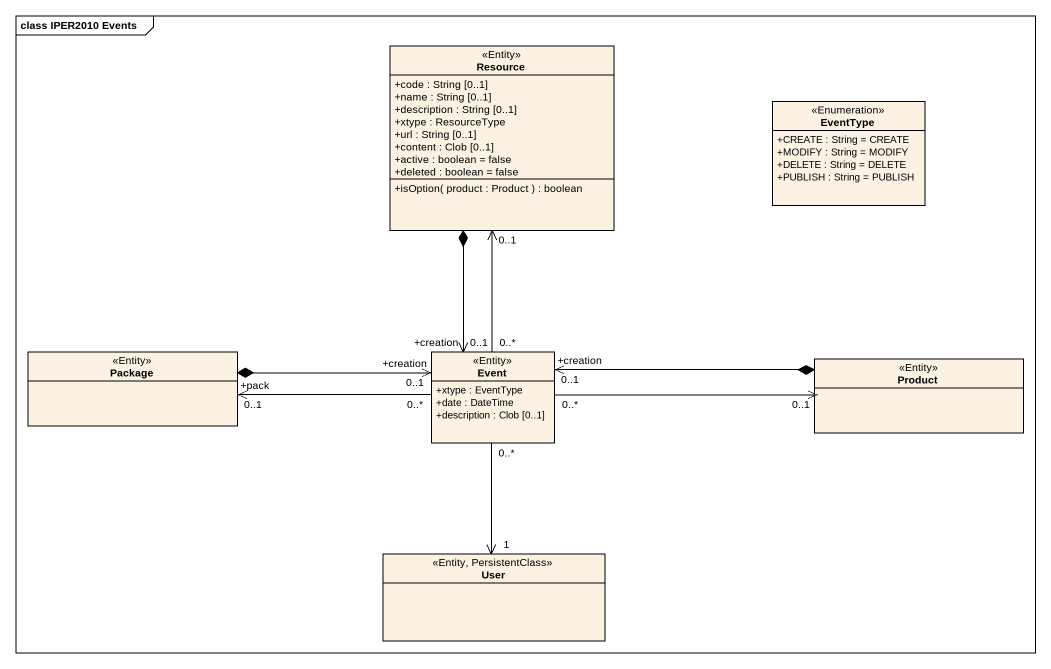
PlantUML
@startuml
mainframe class IPER2010 Events
hide circle
hide empty members
skinparam classAttributeIconSize 0
class Resource <<Entity>> {
  +code : String [0..1]
  +name : String [0..1]
  +description : String [0..1]
  +xtype : ResourceType
  +url : String [0..1]
  +content : Clob [0..1]
  +active : boolean = false
  +deleted : boolean = false
  +isOption( product : Product ) : boolean
}
class EventType <<Enumeration>> {
  +CREATE : String = CREATE
  +MODIFY : String = MODIFY
  +DELETE : String = DELETE
  +PUBLISH : String = PUBLISH
}
class "Package" as Package_ <<Entity>>
class Event <<Entity>> {
  +xtype : EventType
  +date : DateTime
  +description : Clob [0..1]
}
class Product <<Entity>>
class User <<Entity, PersistentClass>>
Resource *--> "0..1\n+creation" Event
Package_ *-right-> "0..1\n+creation" Event
Event "0..*" -up-> "0..1" Resource
Event "0..*" -left-> "+pack\n0..1" Package_
Event "0..*" -right-> "0..1" Product
Event "0..*" --> "1" User
Product *-left-> "0..1\n+creation" Event
@enduml
